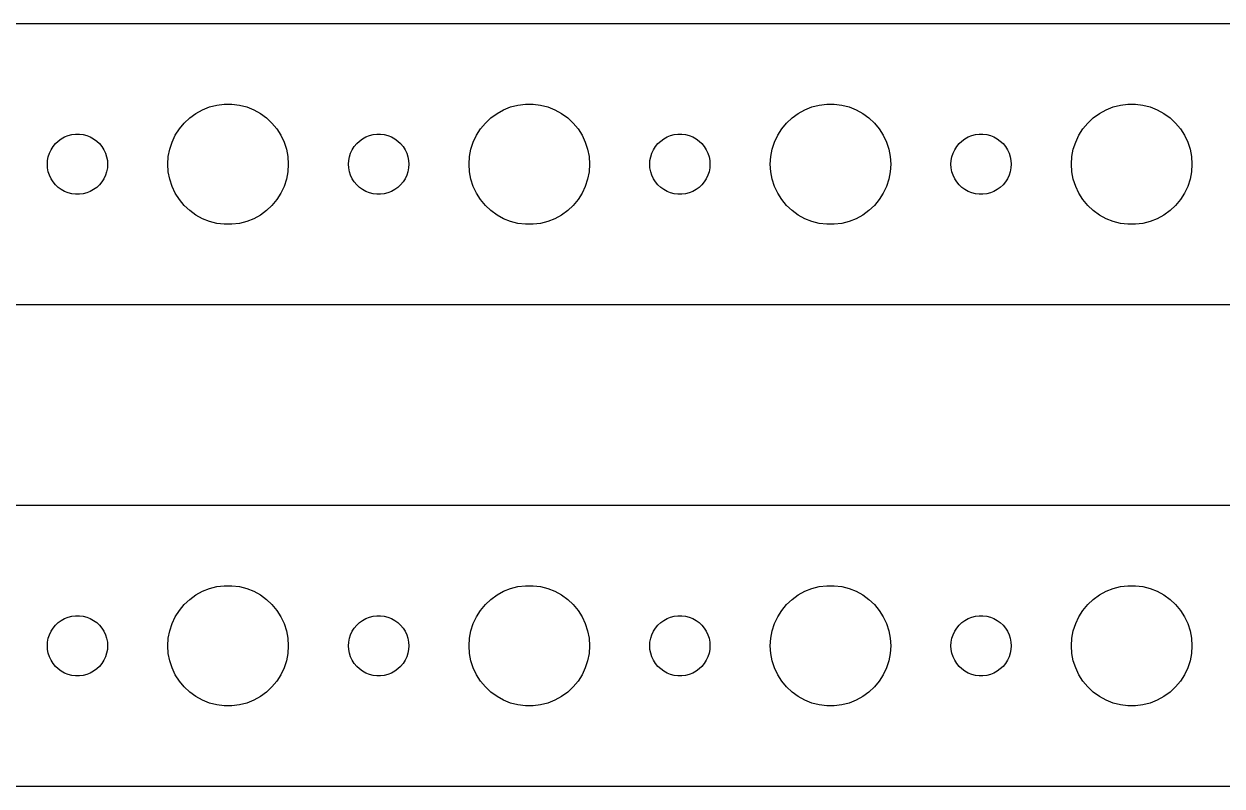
# Model space of a CAD drawing. Header units: metres. Extents: x -232 to 232, y 17 to 55.
# Drawn here: x -175.2 to -115.5, y 17 to 55 of the extents above; entities that cross this region are included whole.
import ezdxf

# ---------------------------------------------------------------- set-up
doc = ezdxf.new("R2010")
doc.units = ezdxf.units.M

msp = doc.modelspace()

# ---------------------------------------------------------------- linework, layer by layer
for p, q in [((227.314, 54.9901), (-227.314, 54.9901)), ((-166.277, 50.7145), (-165.927, 50.8532)), ((-165.927, 50.8532), (-165.562, 50.9469)), ((-165.562, 50.9469), (-165.188, 50.9941)), ((-165.188, 50.9941), (-164.812, 50.9941)), ((-164.812, 50.9941), (-164.438, 50.9469)), ((-164.438, 50.9469), (-164.073, 50.8532)), ((-164.073, 50.8532), (-163.723, 50.7145)), ((-151.277, 50.7145), (-150.927, 50.8532)), ((-150.927, 50.8532), (-150.562, 50.9469)), ((-150.562, 50.9469), (-150.188, 50.9941)), ((-150.188, 50.9941), (-149.812, 50.9941)), ((-149.812, 50.9941), (-149.438, 50.9469)), ((-149.438, 50.9469), (-149.073, 50.8532)), ((-149.073, 50.8532), (-148.723, 50.7145)), ((-136.277, 50.7145), (-135.927, 50.8532)), ((-135.927, 50.8532), (-135.562, 50.9469)), ((-135.562, 50.9469), (-135.188, 50.9941)), ((-135.188, 50.9941), (-134.812, 50.9941)), ((-134.812, 50.9941), (-134.438, 50.9469)), ((-134.438, 50.9469), (-134.073, 50.8532)), ((-134.073, 50.8532), (-133.723, 50.7145)), ((-121.277, 50.7145), (-120.927, 50.8532)), ((-120.927, 50.8532), (-120.562, 50.9469)), ((-120.562, 50.9469), (-120.188, 50.9941)), ((-120.188, 50.9941), (-119.812, 50.9941)), ((-119.812, 50.9941), (-119.438, 50.9469)), ((-119.438, 50.9469), (-119.073, 50.8532)), ((-119.073, 50.8532), (-118.723, 50.7145)), ((-167.187, 50.0536), (-166.912, 50.3115)), ((-166.912, 50.3115), (-166.607, 50.533)), ((-166.607, 50.533), (-166.277, 50.7145)), ((-163.723, 50.7145), (-163.393, 50.533)), ((-163.393, 50.533), (-163.088, 50.3115)), ((-163.088, 50.3115), (-162.813, 50.0536)), ((-152.187, 50.0536), (-151.912, 50.3115)), ((-151.912, 50.3115), (-151.607, 50.533)), ((-151.607, 50.533), (-151.277, 50.7145)), ((-148.723, 50.7145), (-148.393, 50.533)), ((-148.393, 50.533), (-148.088, 50.3115)), ((-148.088, 50.3115), (-147.813, 50.0536)), ((-137.187, 50.0536), (-136.912, 50.3115)), ((-136.912, 50.3115), (-136.607, 50.533)), ((-136.607, 50.533), (-136.277, 50.7145)), ((-133.723, 50.7145), (-133.393, 50.533)), ((-133.393, 50.533), (-133.088, 50.3115)), ((-133.088, 50.3115), (-132.813, 50.0536)), ((-122.187, 50.0536), (-121.912, 50.3115)), ((-121.912, 50.3115), (-121.607, 50.533)), ((-121.607, 50.533), (-121.277, 50.7145)), ((-118.723, 50.7145), (-118.393, 50.533)), ((-118.393, 50.533), (-118.088, 50.3115)), ((-118.088, 50.3115), (-117.813, 50.0536)), ((-167.629, 49.4453), (-167.427, 49.7634)), ((-167.427, 49.7634), (-167.187, 50.0536)), ((-162.813, 50.0536), (-162.573, 49.7634)), ((-162.573, 49.7634), (-162.371, 49.4453)), ((-152.629, 49.4453), (-152.427, 49.7634)), ((-152.427, 49.7634), (-152.187, 50.0536)), ((-147.813, 50.0536), (-147.573, 49.7634)), ((-147.573, 49.7634), (-147.371, 49.4453)), ((-137.629, 49.4453), (-137.427, 49.7634)), ((-137.427, 49.7634), (-137.187, 50.0536)), ((-132.813, 50.0536), (-132.573, 49.7634)), ((-132.573, 49.7634), (-132.371, 49.4453)), ((-122.629, 49.4453), (-122.427, 49.7634)), ((-122.427, 49.7634), (-122.187, 50.0536)), ((-117.813, 50.0536), (-117.573, 49.7634)), ((-117.573, 49.7634), (-117.371, 49.4453)), ((-173.714, 48.8817), (-173.593, 49.0268)), ((-173.593, 49.0268), (-173.456, 49.1558)), ((-173.456, 49.1558), (-173.304, 49.2665)), ((-173.304, 49.2665), (-173.139, 49.3572)), ((-173.139, 49.3572), (-172.964, 49.4266)), ((-172.964, 49.4266), (-172.781, 49.4734)), ((-172.781, 49.4734), (-172.594, 49.497)), ((-172.594, 49.497), (-172.406, 49.497)), ((-172.406, 49.497), (-172.219, 49.4734)), ((-172.219, 49.4734), (-172.036, 49.4266)), ((-172.036, 49.4266), (-171.861, 49.3572)), ((-171.861, 49.3572), (-171.696, 49.2665)), ((-171.696, 49.2665), (-171.544, 49.1558)), ((-171.544, 49.1558), (-171.407, 49.0268)), ((-171.407, 49.0268), (-171.286, 48.8817)), ((-167.906, 48.7461), (-167.789, 49.1044)), ((-167.789, 49.1044), (-167.629, 49.4453)), ((-162.371, 49.4453), (-162.211, 49.1044)), ((-162.211, 49.1044), (-162.094, 48.7461)), ((-158.714, 48.8817), (-158.593, 49.0268)), ((-158.593, 49.0268), (-158.456, 49.1558)), ((-158.456, 49.1558), (-158.304, 49.2665)), ((-158.304, 49.2665), (-158.139, 49.3572)), ((-158.139, 49.3572), (-157.964, 49.4266)), ((-157.964, 49.4266), (-157.781, 49.4734)), ((-157.781, 49.4734), (-157.594, 49.497)), ((-157.594, 49.497), (-157.406, 49.497)), ((-157.406, 49.497), (-157.219, 49.4734)), ((-157.219, 49.4734), (-157.036, 49.4266)), ((-157.036, 49.4266), (-156.861, 49.3572)), ((-156.861, 49.3572), (-156.696, 49.2665)), ((-156.696, 49.2665), (-156.544, 49.1558)), ((-156.544, 49.1558), (-156.407, 49.0268)), ((-156.407, 49.0268), (-156.286, 48.8817)), ((-152.906, 48.7461), (-152.789, 49.1044)), ((-152.789, 49.1044), (-152.629, 49.4453)), ((-147.371, 49.4453), (-147.211, 49.1044)), ((-147.211, 49.1044), (-147.094, 48.7461)), ((-143.714, 48.8817), (-143.593, 49.0268)), ((-143.593, 49.0268), (-143.456, 49.1558)), ((-143.456, 49.1558), (-143.304, 49.2665)), ((-143.304, 49.2665), (-143.139, 49.3572)), ((-143.139, 49.3572), (-142.964, 49.4266)), ((-142.964, 49.4266), (-142.781, 49.4734)), ((-142.781, 49.4734), (-142.594, 49.497)), ((-142.594, 49.497), (-142.406, 49.497)), ((-142.406, 49.497), (-142.219, 49.4734)), ((-142.219, 49.4734), (-142.036, 49.4266)), ((-142.036, 49.4266), (-141.861, 49.3572)), ((-141.861, 49.3572), (-141.696, 49.2665)), ((-141.696, 49.2665), (-141.544, 49.1558)), ((-141.544, 49.1558), (-141.407, 49.0268)), ((-141.407, 49.0268), (-141.286, 48.8817)), ((-137.906, 48.7461), (-137.789, 49.1044)), ((-137.789, 49.1044), (-137.629, 49.4453)), ((-132.371, 49.4453), (-132.211, 49.1044)), ((-132.211, 49.1044), (-132.094, 48.7461)), ((-128.714, 48.8817), (-128.593, 49.0268)), ((-128.593, 49.0268), (-128.456, 49.1558)), ((-128.456, 49.1558), (-128.304, 49.2665)), ((-128.304, 49.2665), (-128.139, 49.3572)), ((-128.139, 49.3572), (-127.964, 49.4266)), ((-127.964, 49.4266), (-127.781, 49.4734)), ((-127.781, 49.4734), (-127.594, 49.497)), ((-127.594, 49.497), (-127.406, 49.497)), ((-127.406, 49.497), (-127.219, 49.4734)), ((-127.219, 49.4734), (-127.036, 49.4266)), ((-127.036, 49.4266), (-126.861, 49.3572)), ((-126.861, 49.3572), (-126.696, 49.2665)), ((-126.696, 49.2665), (-126.544, 49.1558)), ((-126.544, 49.1558), (-126.407, 49.0268)), ((-126.407, 49.0268), (-126.286, 48.8817)), ((-122.906, 48.7461), (-122.789, 49.1044)), ((-122.789, 49.1044), (-122.629, 49.4453)), ((-117.371, 49.4453), (-117.211, 49.1044)), ((-117.211, 49.1044), (-117.094, 48.7461)), ((-173.988, 48.188), (-173.953, 48.373)), ((-173.953, 48.373), (-173.895, 48.5522)), ((-173.895, 48.5522), (-173.814, 48.7226)), ((-173.814, 48.7226), (-173.714, 48.8817)), ((-171.286, 48.8817), (-171.186, 48.7226)), ((-171.186, 48.7226), (-171.105, 48.5522)), ((-171.105, 48.5522), (-171.047, 48.373)), ((-171.047, 48.373), (-171.012, 48.188)), ((-168, 48), (-167.976, 48.376)), ((-167.976, 48.376), (-167.906, 48.7461)), ((-162.094, 48.7461), (-162.024, 48.376)), ((-162.024, 48.376), (-162, 48)), ((-158.988, 48.188), (-158.953, 48.373)), ((-158.953, 48.373), (-158.895, 48.5522)), ((-158.895, 48.5522), (-158.814, 48.7226)), ((-158.814, 48.7226), (-158.714, 48.8817)), ((-156.286, 48.8817), (-156.186, 48.7226)), ((-156.186, 48.7226), (-156.105, 48.5522)), ((-156.105, 48.5522), (-156.047, 48.373)), ((-156.047, 48.373), (-156.012, 48.188)), ((-153, 48), (-152.976, 48.376)), ((-152.976, 48.376), (-152.906, 48.7461)), ((-147.094, 48.7461), (-147.024, 48.376)), ((-147.024, 48.376), (-147, 48)), ((-143.988, 48.188), (-143.953, 48.373)), ((-143.953, 48.373), (-143.895, 48.5522)), ((-143.895, 48.5522), (-143.814, 48.7226)), ((-143.814, 48.7226), (-143.714, 48.8817)), ((-141.286, 48.8817), (-141.186, 48.7226)), ((-141.186, 48.7226), (-141.105, 48.5522)), ((-141.105, 48.5522), (-141.047, 48.373)), ((-141.047, 48.373), (-141.012, 48.188)), ((-138, 48), (-137.976, 48.376)), ((-137.976, 48.376), (-137.906, 48.7461)), ((-132.094, 48.7461), (-132.024, 48.376)), ((-132.024, 48.376), (-132, 48)), ((-128.988, 48.188), (-128.953, 48.373)), ((-128.953, 48.373), (-128.895, 48.5522)), ((-128.895, 48.5522), (-128.814, 48.7226)), ((-128.814, 48.7226), (-128.714, 48.8817)), ((-126.286, 48.8817), (-126.186, 48.7226)), ((-126.186, 48.7226), (-126.105, 48.5522)), ((-126.105, 48.5522), (-126.047, 48.373)), ((-126.047, 48.373), (-126.012, 48.188)), ((-123, 48), (-122.976, 48.376)), ((-122.976, 48.376), (-122.906, 48.7461)), ((-117.094, 48.7461), (-117.024, 48.376)), ((-117.024, 48.376), (-117, 48)), ((-174, 48), (-173.988, 48.188)), ((-173.988, 47.812), (-174, 48)), ((-173.953, 47.627), (-173.988, 47.812)), ((-171.012, 47.812), (-171.047, 47.627)), ((-171.012, 48.188), (-171, 48)), ((-171, 48), (-171.012, 47.812)), ((-167.976, 47.624), (-168, 48)), ((-162, 48), (-162.024, 47.624)), ((-159, 48), (-158.988, 48.188)), ((-158.988, 47.812), (-159, 48)), ((-158.953, 47.627), (-158.988, 47.812)), ((-156.012, 47.812), (-156.047, 47.627)), ((-156.012, 48.188), (-156, 48)), ((-156, 48), (-156.012, 47.812)), ((-152.976, 47.624), (-153, 48)), ((-147, 48), (-147.024, 47.624)), ((-144, 48), (-143.988, 48.188)), ((-143.988, 47.812), (-144, 48)), ((-143.953, 47.627), (-143.988, 47.812)), ((-141.012, 47.812), (-141.047, 47.627)), ((-141.012, 48.188), (-141, 48)), ((-141, 48), (-141.012, 47.812)), ((-137.976, 47.624), (-138, 48)), ((-132, 48), (-132.024, 47.624)), ((-129, 48), (-128.988, 48.188)), ((-128.988, 47.812), (-129, 48)), ((-128.953, 47.627), (-128.988, 47.812)), ((-126.012, 47.812), (-126.047, 47.627)), ((-126.012, 48.188), (-126, 48)), ((-126, 48), (-126.012, 47.812)), ((-122.976, 47.624), (-123, 48)), ((-117, 48), (-117.024, 47.624)), ((-173.895, 47.4478), (-173.953, 47.627)), ((-173.814, 47.2774), (-173.895, 47.4478)), ((-173.714, 47.1183), (-173.814, 47.2774)), ((-171.186, 47.2774), (-171.286, 47.1183)), ((-171.105, 47.4478), (-171.186, 47.2774)), ((-171.047, 47.627), (-171.105, 47.4478)), ((-167.906, 47.2539), (-167.976, 47.624)), ((-167.789, 46.8956), (-167.906, 47.2539)), ((-162.094, 47.2539), (-162.211, 46.8956)), ((-162.024, 47.624), (-162.094, 47.2539)), ((-158.895, 47.4478), (-158.953, 47.627)), ((-158.814, 47.2774), (-158.895, 47.4478)), ((-158.714, 47.1183), (-158.814, 47.2774)), ((-156.186, 47.2774), (-156.286, 47.1183)), ((-156.105, 47.4478), (-156.186, 47.2774)), ((-156.047, 47.627), (-156.105, 47.4478)), ((-152.906, 47.2539), (-152.976, 47.624)), ((-152.789, 46.8956), (-152.906, 47.2539)), ((-147.094, 47.2539), (-147.211, 46.8956)), ((-147.024, 47.624), (-147.094, 47.2539)), ((-143.895, 47.4478), (-143.953, 47.627)), ((-143.814, 47.2774), (-143.895, 47.4478)), ((-143.714, 47.1183), (-143.814, 47.2774)), ((-141.186, 47.2774), (-141.286, 47.1183)), ((-141.105, 47.4478), (-141.186, 47.2774)), ((-141.047, 47.627), (-141.105, 47.4478)), ((-137.906, 47.2539), (-137.976, 47.624)), ((-137.789, 46.8956), (-137.906, 47.2539)), ((-132.094, 47.2539), (-132.211, 46.8956)), ((-132.024, 47.624), (-132.094, 47.2539)), ((-128.895, 47.4478), (-128.953, 47.627)), ((-128.814, 47.2774), (-128.895, 47.4478)), ((-128.714, 47.1183), (-128.814, 47.2774)), ((-126.186, 47.2774), (-126.286, 47.1183)), ((-126.105, 47.4478), (-126.186, 47.2774)), ((-126.047, 47.627), (-126.105, 47.4478)), ((-122.906, 47.2539), (-122.976, 47.624)), ((-122.789, 46.8956), (-122.906, 47.2539)), ((-117.094, 47.2539), (-117.211, 46.8956)), ((-117.024, 47.624), (-117.094, 47.2539)), ((-173.593, 46.9732), (-173.714, 47.1183)), ((-173.456, 46.8442), (-173.593, 46.9732)), ((-173.304, 46.7335), (-173.456, 46.8442)), ((-173.139, 46.6428), (-173.304, 46.7335)), ((-172.964, 46.5734), (-173.139, 46.6428)), ((-172.781, 46.5266), (-172.964, 46.5734)), ((-172.036, 46.5734), (-172.219, 46.5266)), ((-171.861, 46.6428), (-172.036, 46.5734)), ((-171.696, 46.7335), (-171.861, 46.6428)), ((-171.544, 46.8442), (-171.696, 46.7335)), ((-171.407, 46.9732), (-171.544, 46.8442)), ((-171.286, 47.1183), (-171.407, 46.9732)), ((-167.629, 46.5547), (-167.789, 46.8956)), ((-167.427, 46.2366), (-167.629, 46.5547)), ((-162.371, 46.5547), (-162.573, 46.2366)), ((-162.211, 46.8956), (-162.371, 46.5547)), ((-158.593, 46.9732), (-158.714, 47.1183)), ((-158.456, 46.8442), (-158.593, 46.9732)), ((-158.304, 46.7335), (-158.456, 46.8442)), ((-158.139, 46.6428), (-158.304, 46.7335)), ((-157.964, 46.5734), (-158.139, 46.6428)), ((-157.781, 46.5266), (-157.964, 46.5734)), ((-157.036, 46.5734), (-157.219, 46.5266)), ((-156.861, 46.6428), (-157.036, 46.5734)), ((-156.696, 46.7335), (-156.861, 46.6428)), ((-156.544, 46.8442), (-156.696, 46.7335)), ((-156.407, 46.9732), (-156.544, 46.8442)), ((-156.286, 47.1183), (-156.407, 46.9732)), ((-152.629, 46.5547), (-152.789, 46.8956)), ((-152.427, 46.2366), (-152.629, 46.5547)), ((-147.371, 46.5547), (-147.573, 46.2366)), ((-147.211, 46.8956), (-147.371, 46.5547)), ((-143.593, 46.9732), (-143.714, 47.1183)), ((-143.456, 46.8442), (-143.593, 46.9732)), ((-143.304, 46.7335), (-143.456, 46.8442)), ((-143.139, 46.6428), (-143.304, 46.7335)), ((-142.964, 46.5734), (-143.139, 46.6428)), ((-142.781, 46.5266), (-142.964, 46.5734)), ((-142.036, 46.5734), (-142.219, 46.5266)), ((-141.861, 46.6428), (-142.036, 46.5734)), ((-141.696, 46.7335), (-141.861, 46.6428)), ((-141.544, 46.8442), (-141.696, 46.7335)), ((-141.407, 46.9732), (-141.544, 46.8442)), ((-141.286, 47.1183), (-141.407, 46.9732)), ((-137.629, 46.5547), (-137.789, 46.8956)), ((-137.427, 46.2366), (-137.629, 46.5547)), ((-132.371, 46.5547), (-132.573, 46.2366)), ((-132.211, 46.8956), (-132.371, 46.5547)), ((-128.593, 46.9732), (-128.714, 47.1183)), ((-128.456, 46.8442), (-128.593, 46.9732)), ((-128.304, 46.7335), (-128.456, 46.8442)), ((-128.139, 46.6428), (-128.304, 46.7335)), ((-127.964, 46.5734), (-128.139, 46.6428)), ((-127.781, 46.5266), (-127.964, 46.5734)), ((-127.036, 46.5734), (-127.219, 46.5266)), ((-126.861, 46.6428), (-127.036, 46.5734)), ((-126.696, 46.7335), (-126.861, 46.6428)), ((-126.544, 46.8442), (-126.696, 46.7335)), ((-126.407, 46.9732), (-126.544, 46.8442)), ((-126.286, 47.1183), (-126.407, 46.9732)), ((-122.629, 46.5547), (-122.789, 46.8956)), ((-122.427, 46.2366), (-122.629, 46.5547)), ((-117.371, 46.5547), (-117.573, 46.2366)), ((-117.211, 46.8956), (-117.371, 46.5547)), ((-172.594, 46.503), (-172.781, 46.5266)), ((-172.406, 46.503), (-172.594, 46.503)), ((-172.219, 46.5266), (-172.406, 46.503)), ((-167.187, 45.9464), (-167.427, 46.2366)), ((-166.912, 45.6885), (-167.187, 45.9464)), ((-162.813, 45.9464), (-163.088, 45.6885)), ((-162.573, 46.2366), (-162.813, 45.9464)), ((-157.594, 46.503), (-157.781, 46.5266)), ((-157.406, 46.503), (-157.594, 46.503)), ((-157.219, 46.5266), (-157.406, 46.503)), ((-152.187, 45.9464), (-152.427, 46.2366)), ((-151.912, 45.6885), (-152.187, 45.9464)), ((-147.813, 45.9464), (-148.088, 45.6885)), ((-147.573, 46.2366), (-147.813, 45.9464)), ((-142.594, 46.503), (-142.781, 46.5266)), ((-142.406, 46.503), (-142.594, 46.503)), ((-142.219, 46.5266), (-142.406, 46.503)), ((-137.187, 45.9464), (-137.427, 46.2366)), ((-136.912, 45.6885), (-137.187, 45.9464)), ((-132.813, 45.9464), (-133.088, 45.6885)), ((-132.573, 46.2366), (-132.813, 45.9464)), ((-127.594, 46.503), (-127.781, 46.5266)), ((-127.406, 46.503), (-127.594, 46.503)), ((-127.219, 46.5266), (-127.406, 46.503)), ((-122.187, 45.9464), (-122.427, 46.2366)), ((-121.912, 45.6885), (-122.187, 45.9464)), ((-117.813, 45.9464), (-118.088, 45.6885)), ((-117.573, 46.2366), (-117.813, 45.9464)), ((-166.607, 45.467), (-166.912, 45.6885)), ((-166.277, 45.2855), (-166.607, 45.467)), ((-163.393, 45.467), (-163.723, 45.2855)), ((-163.088, 45.6885), (-163.393, 45.467)), ((-151.607, 45.467), (-151.912, 45.6885)), ((-151.277, 45.2855), (-151.607, 45.467)), ((-148.393, 45.467), (-148.723, 45.2855)), ((-148.088, 45.6885), (-148.393, 45.467)), ((-136.607, 45.467), (-136.912, 45.6885)), ((-136.277, 45.2855), (-136.607, 45.467)), ((-133.393, 45.467), (-133.723, 45.2855)), ((-133.088, 45.6885), (-133.393, 45.467)), ((-121.607, 45.467), (-121.912, 45.6885)), ((-121.277, 45.2855), (-121.607, 45.467)), ((-118.393, 45.467), (-118.723, 45.2855)), ((-118.088, 45.6885), (-118.393, 45.467)), ((-165.927, 45.1468), (-166.277, 45.2855)), ((-165.562, 45.0531), (-165.927, 45.1468)), ((-165.188, 45.0059), (-165.562, 45.0531)), ((-164.812, 45.0059), (-165.188, 45.0059)), ((-164.438, 45.0531), (-164.812, 45.0059)), ((-164.073, 45.1468), (-164.438, 45.0531)), ((-163.723, 45.2855), (-164.073, 45.1468)), ((-150.927, 45.1468), (-151.277, 45.2855)), ((-150.562, 45.0531), (-150.927, 45.1468)), ((-150.188, 45.0059), (-150.562, 45.0531)), ((-149.812, 45.0059), (-150.188, 45.0059)), ((-149.438, 45.0531), (-149.812, 45.0059)), ((-149.073, 45.1468), (-149.438, 45.0531)), ((-148.723, 45.2855), (-149.073, 45.1468)), ((-135.927, 45.1468), (-136.277, 45.2855)), ((-135.562, 45.0531), (-135.927, 45.1468)), ((-135.188, 45.0059), (-135.562, 45.0531)), ((-134.812, 45.0059), (-135.188, 45.0059)), ((-134.438, 45.0531), (-134.812, 45.0059)), ((-134.073, 45.1468), (-134.438, 45.0531)), ((-133.723, 45.2855), (-134.073, 45.1468)), ((-120.927, 45.1468), (-121.277, 45.2855)), ((-120.562, 45.0531), (-120.927, 45.1468)), ((-120.188, 45.0059), (-120.562, 45.0531)), ((-119.812, 45.0059), (-120.188, 45.0059)), ((-119.438, 45.0531), (-119.812, 45.0059)), ((-119.073, 45.1468), (-119.438, 45.0531)), ((-118.723, 45.2855), (-119.073, 45.1468)), ((-227.314, 41.0099), (227.314, 41.0099)), ((227.314, 30.9901), (-227.314, 30.9901)), ((-166.277, 26.7145), (-165.927, 26.8532)), ((-165.927, 26.8532), (-165.562, 26.9469)), ((-165.562, 26.9469), (-165.188, 26.9941)), ((-165.188, 26.9941), (-164.812, 26.9941)), ((-164.812, 26.9941), (-164.438, 26.9469)), ((-164.438, 26.9469), (-164.073, 26.8532)), ((-164.073, 26.8532), (-163.723, 26.7145)), ((-151.277, 26.7145), (-150.927, 26.8532)), ((-150.927, 26.8532), (-150.562, 26.9469)), ((-150.562, 26.9469), (-150.188, 26.9941)), ((-150.188, 26.9941), (-149.812, 26.9941)), ((-149.812, 26.9941), (-149.438, 26.9469)), ((-149.438, 26.9469), (-149.073, 26.8532)), ((-149.073, 26.8532), (-148.723, 26.7145)), ((-136.277, 26.7145), (-135.927, 26.8532)), ((-135.927, 26.8532), (-135.562, 26.9469)), ((-135.562, 26.9469), (-135.188, 26.9941)), ((-135.188, 26.9941), (-134.812, 26.9941)), ((-134.812, 26.9941), (-134.438, 26.9469)), ((-134.438, 26.9469), (-134.073, 26.8532)), ((-134.073, 26.8532), (-133.723, 26.7145)), ((-121.277, 26.7145), (-120.927, 26.8532)), ((-120.927, 26.8532), (-120.562, 26.9469)), ((-120.562, 26.9469), (-120.188, 26.9941)), ((-120.188, 26.9941), (-119.812, 26.9941)), ((-119.812, 26.9941), (-119.438, 26.9469)), ((-119.438, 26.9469), (-119.073, 26.8532)), ((-119.073, 26.8532), (-118.723, 26.7145)), ((-167.187, 26.0536), (-166.912, 26.3115)), ((-166.912, 26.3115), (-166.607, 26.533)), ((-166.607, 26.533), (-166.277, 26.7145)), ((-163.723, 26.7145), (-163.393, 26.533)), ((-163.393, 26.533), (-163.088, 26.3115)), ((-163.088, 26.3115), (-162.813, 26.0536)), ((-152.187, 26.0536), (-151.912, 26.3115)), ((-151.912, 26.3115), (-151.607, 26.533)), ((-151.607, 26.533), (-151.277, 26.7145)), ((-148.723, 26.7145), (-148.393, 26.533)), ((-148.393, 26.533), (-148.088, 26.3115)), ((-148.088, 26.3115), (-147.813, 26.0536)), ((-137.187, 26.0536), (-136.912, 26.3115)), ((-136.912, 26.3115), (-136.607, 26.533)), ((-136.607, 26.533), (-136.277, 26.7145)), ((-133.723, 26.7145), (-133.393, 26.533)), ((-133.393, 26.533), (-133.088, 26.3115)), ((-133.088, 26.3115), (-132.813, 26.0536)), ((-122.187, 26.0536), (-121.912, 26.3115)), ((-121.912, 26.3115), (-121.607, 26.533)), ((-121.607, 26.533), (-121.277, 26.7145)), ((-118.723, 26.7145), (-118.393, 26.533)), ((-118.393, 26.533), (-118.088, 26.3115)), ((-118.088, 26.3115), (-117.813, 26.0536)), ((-167.629, 25.4453), (-167.427, 25.7634)), ((-167.427, 25.7634), (-167.187, 26.0536)), ((-162.813, 26.0536), (-162.573, 25.7634)), ((-162.573, 25.7634), (-162.371, 25.4453)), ((-152.629, 25.4453), (-152.427, 25.7634)), ((-152.427, 25.7634), (-152.187, 26.0536)), ((-147.813, 26.0536), (-147.573, 25.7634)), ((-147.573, 25.7634), (-147.371, 25.4453)), ((-137.629, 25.4453), (-137.427, 25.7634)), ((-137.427, 25.7634), (-137.187, 26.0536)), ((-132.813, 26.0536), (-132.573, 25.7634)), ((-132.573, 25.7634), (-132.371, 25.4453)), ((-122.629, 25.4453), (-122.427, 25.7634)), ((-122.427, 25.7634), (-122.187, 26.0536)), ((-117.813, 26.0536), (-117.573, 25.7634)), ((-117.573, 25.7634), (-117.371, 25.4453)), ((-173.593, 25.0268), (-173.456, 25.1558)), ((-173.456, 25.1558), (-173.304, 25.2665)), ((-173.304, 25.2665), (-173.139, 25.3572)), ((-173.139, 25.3572), (-172.964, 25.4266)), ((-172.964, 25.4266), (-172.781, 25.4734)), ((-172.781, 25.4734), (-172.594, 25.497)), ((-172.594, 25.497), (-172.406, 25.497)), ((-172.406, 25.497), (-172.219, 25.4734)), ((-172.219, 25.4734), (-172.036, 25.4266)), ((-172.036, 25.4266), (-171.861, 25.3572)), ((-171.861, 25.3572), (-171.696, 25.2665)), ((-171.696, 25.2665), (-171.544, 25.1558)), ((-171.544, 25.1558), (-171.407, 25.0268)), ((-167.906, 24.7461), (-167.789, 25.1044)), ((-167.789, 25.1044), (-167.629, 25.4453)), ((-162.371, 25.4453), (-162.211, 25.1044)), ((-162.211, 25.1044), (-162.094, 24.7461)), ((-158.593, 25.0268), (-158.456, 25.1558)), ((-158.456, 25.1558), (-158.304, 25.2665)), ((-158.304, 25.2665), (-158.139, 25.3572)), ((-158.139, 25.3572), (-157.964, 25.4266)), ((-157.964, 25.4266), (-157.781, 25.4734)), ((-157.781, 25.4734), (-157.594, 25.497)), ((-157.594, 25.497), (-157.406, 25.497)), ((-157.406, 25.497), (-157.219, 25.4734)), ((-157.219, 25.4734), (-157.036, 25.4266)), ((-157.036, 25.4266), (-156.861, 25.3572)), ((-156.861, 25.3572), (-156.696, 25.2665)), ((-156.696, 25.2665), (-156.544, 25.1558)), ((-156.544, 25.1558), (-156.407, 25.0268)), ((-152.906, 24.7461), (-152.789, 25.1044)), ((-152.789, 25.1044), (-152.629, 25.4453)), ((-147.371, 25.4453), (-147.211, 25.1044)), ((-147.211, 25.1044), (-147.094, 24.7461)), ((-143.593, 25.0268), (-143.456, 25.1558)), ((-143.456, 25.1558), (-143.304, 25.2665)), ((-143.304, 25.2665), (-143.139, 25.3572)), ((-143.139, 25.3572), (-142.964, 25.4266)), ((-142.964, 25.4266), (-142.781, 25.4734)), ((-142.781, 25.4734), (-142.594, 25.497)), ((-142.594, 25.497), (-142.406, 25.497)), ((-142.406, 25.497), (-142.219, 25.4734)), ((-142.219, 25.4734), (-142.036, 25.4266)), ((-142.036, 25.4266), (-141.861, 25.3572)), ((-141.861, 25.3572), (-141.696, 25.2665)), ((-141.696, 25.2665), (-141.544, 25.1558)), ((-141.544, 25.1558), (-141.407, 25.0268)), ((-137.906, 24.7461), (-137.789, 25.1044)), ((-137.789, 25.1044), (-137.629, 25.4453)), ((-132.371, 25.4453), (-132.211, 25.1044)), ((-132.211, 25.1044), (-132.094, 24.7461)), ((-128.593, 25.0268), (-128.456, 25.1558)), ((-128.456, 25.1558), (-128.304, 25.2665)), ((-128.304, 25.2665), (-128.139, 25.3572)), ((-128.139, 25.3572), (-127.964, 25.4266)), ((-127.964, 25.4266), (-127.781, 25.4734)), ((-127.781, 25.4734), (-127.594, 25.497)), ((-127.594, 25.497), (-127.406, 25.497)), ((-127.406, 25.497), (-127.219, 25.4734)), ((-127.219, 25.4734), (-127.036, 25.4266)), ((-127.036, 25.4266), (-126.861, 25.3572)), ((-126.861, 25.3572), (-126.696, 25.2665)), ((-126.696, 25.2665), (-126.544, 25.1558)), ((-126.544, 25.1558), (-126.407, 25.0268)), ((-122.906, 24.7461), (-122.789, 25.1044)), ((-122.789, 25.1044), (-122.629, 25.4453)), ((-117.371, 25.4453), (-117.211, 25.1044)), ((-117.211, 25.1044), (-117.094, 24.7461)), ((-173.953, 24.373), (-173.895, 24.5522)), ((-173.895, 24.5522), (-173.814, 24.7226)), ((-173.814, 24.7226), (-173.714, 24.8817)), ((-173.714, 24.8817), (-173.593, 25.0268)), ((-171.407, 25.0268), (-171.286, 24.8817)), ((-171.286, 24.8817), (-171.186, 24.7226)), ((-171.186, 24.7226), (-171.105, 24.5522)), ((-171.105, 24.5522), (-171.047, 24.373)), ((-167.976, 24.376), (-167.906, 24.7461)), ((-162.094, 24.7461), (-162.024, 24.376)), ((-158.953, 24.373), (-158.895, 24.5522)), ((-158.895, 24.5522), (-158.814, 24.7226)), ((-158.814, 24.7226), (-158.714, 24.8817)), ((-158.714, 24.8817), (-158.593, 25.0268)), ((-156.407, 25.0268), (-156.286, 24.8817)), ((-156.286, 24.8817), (-156.186, 24.7226)), ((-156.186, 24.7226), (-156.105, 24.5522)), ((-156.105, 24.5522), (-156.047, 24.373)), ((-152.976, 24.376), (-152.906, 24.7461)), ((-147.094, 24.7461), (-147.024, 24.376)), ((-143.953, 24.373), (-143.895, 24.5522)), ((-143.895, 24.5522), (-143.814, 24.7226)), ((-143.814, 24.7226), (-143.714, 24.8817)), ((-143.714, 24.8817), (-143.593, 25.0268)), ((-141.407, 25.0268), (-141.286, 24.8817)), ((-141.286, 24.8817), (-141.186, 24.7226)), ((-141.186, 24.7226), (-141.105, 24.5522)), ((-141.105, 24.5522), (-141.047, 24.373)), ((-137.976, 24.376), (-137.906, 24.7461)), ((-132.094, 24.7461), (-132.024, 24.376)), ((-128.953, 24.373), (-128.895, 24.5522)), ((-128.895, 24.5522), (-128.814, 24.7226)), ((-128.814, 24.7226), (-128.714, 24.8817)), ((-128.714, 24.8817), (-128.593, 25.0268)), ((-126.407, 25.0268), (-126.286, 24.8817)), ((-126.286, 24.8817), (-126.186, 24.7226)), ((-126.186, 24.7226), (-126.105, 24.5522)), ((-126.105, 24.5522), (-126.047, 24.373)), ((-122.976, 24.376), (-122.906, 24.7461)), ((-117.094, 24.7461), (-117.024, 24.376)), ((-174, 24), (-173.988, 24.188)), ((-173.988, 23.812), (-174, 24)), ((-173.988, 24.188), (-173.953, 24.373)), ((-171.047, 24.373), (-171.012, 24.188)), ((-171.012, 24.188), (-171, 24)), ((-171, 24), (-171.012, 23.812)), ((-168, 24), (-167.976, 24.376)), ((-167.976, 23.624), (-168, 24)), ((-162.024, 24.376), (-162, 24)), ((-162, 24), (-162.024, 23.624)), ((-159, 24), (-158.988, 24.188)), ((-158.988, 23.812), (-159, 24)), ((-158.988, 24.188), (-158.953, 24.373)), ((-156.047, 24.373), (-156.012, 24.188)), ((-156.012, 24.188), (-156, 24)), ((-156, 24), (-156.012, 23.812)), ((-153, 24), (-152.976, 24.376)), ((-152.976, 23.624), (-153, 24)), ((-147.024, 24.376), (-147, 24)), ((-147, 24), (-147.024, 23.624)), ((-144, 24), (-143.988, 24.188)), ((-143.988, 23.812), (-144, 24)), ((-143.988, 24.188), (-143.953, 24.373)), ((-141.047, 24.373), (-141.012, 24.188)), ((-141.012, 24.188), (-141, 24)), ((-141, 24), (-141.012, 23.812)), ((-138, 24), (-137.976, 24.376)), ((-137.976, 23.624), (-138, 24)), ((-132.024, 24.376), (-132, 24)), ((-132, 24), (-132.024, 23.624)), ((-129, 24), (-128.988, 24.188)), ((-128.988, 23.812), (-129, 24)), ((-128.988, 24.188), (-128.953, 24.373)), ((-126.047, 24.373), (-126.012, 24.188)), ((-126.012, 24.188), (-126, 24)), ((-126, 24), (-126.012, 23.812)), ((-123, 24), (-122.976, 24.376)), ((-122.976, 23.624), (-123, 24)), ((-117.024, 24.376), (-117, 24)), ((-117, 24), (-117.024, 23.624)), ((-173.953, 23.627), (-173.988, 23.812)), ((-173.895, 23.4478), (-173.953, 23.627)), ((-173.814, 23.2774), (-173.895, 23.4478)), ((-173.714, 23.1183), (-173.814, 23.2774)), ((-171.186, 23.2774), (-171.286, 23.1183)), ((-171.105, 23.4478), (-171.186, 23.2774)), ((-171.047, 23.627), (-171.105, 23.4478)), ((-171.012, 23.812), (-171.047, 23.627)), ((-167.906, 23.2539), (-167.976, 23.624)), ((-162.024, 23.624), (-162.094, 23.2539)), ((-158.953, 23.627), (-158.988, 23.812)), ((-158.895, 23.4478), (-158.953, 23.627)), ((-158.814, 23.2774), (-158.895, 23.4478)), ((-158.714, 23.1183), (-158.814, 23.2774)), ((-156.186, 23.2774), (-156.286, 23.1183)), ((-156.105, 23.4478), (-156.186, 23.2774)), ((-156.047, 23.627), (-156.105, 23.4478)), ((-156.012, 23.812), (-156.047, 23.627)), ((-152.906, 23.2539), (-152.976, 23.624)), ((-147.024, 23.624), (-147.094, 23.2539)), ((-143.953, 23.627), (-143.988, 23.812)), ((-143.895, 23.4478), (-143.953, 23.627)), ((-143.814, 23.2774), (-143.895, 23.4478)), ((-143.714, 23.1183), (-143.814, 23.2774)), ((-141.186, 23.2774), (-141.286, 23.1183)), ((-141.105, 23.4478), (-141.186, 23.2774)), ((-141.047, 23.627), (-141.105, 23.4478)), ((-141.012, 23.812), (-141.047, 23.627)), ((-137.906, 23.2539), (-137.976, 23.624)), ((-132.024, 23.624), (-132.094, 23.2539)), ((-128.953, 23.627), (-128.988, 23.812)), ((-128.895, 23.4478), (-128.953, 23.627)), ((-128.814, 23.2774), (-128.895, 23.4478)), ((-128.714, 23.1183), (-128.814, 23.2774)), ((-126.186, 23.2774), (-126.286, 23.1183)), ((-126.105, 23.4478), (-126.186, 23.2774)), ((-126.047, 23.627), (-126.105, 23.4478)), ((-126.012, 23.812), (-126.047, 23.627)), ((-122.906, 23.2539), (-122.976, 23.624)), ((-117.024, 23.624), (-117.094, 23.2539)), ((-173.593, 22.9732), (-173.714, 23.1183)), ((-173.456, 22.8442), (-173.593, 22.9732)), ((-173.304, 22.7335), (-173.456, 22.8442)), ((-173.139, 22.6428), (-173.304, 22.7335)), ((-171.696, 22.7335), (-171.861, 22.6428)), ((-171.544, 22.8442), (-171.696, 22.7335)), ((-171.407, 22.9732), (-171.544, 22.8442)), ((-171.286, 23.1183), (-171.407, 22.9732)), ((-167.789, 22.8956), (-167.906, 23.2539)), ((-167.629, 22.5547), (-167.789, 22.8956)), ((-162.211, 22.8956), (-162.371, 22.5547)), ((-162.094, 23.2539), (-162.211, 22.8956)), ((-158.593, 22.9732), (-158.714, 23.1183)), ((-158.456, 22.8442), (-158.593, 22.9732)), ((-158.304, 22.7335), (-158.456, 22.8442)), ((-158.139, 22.6428), (-158.304, 22.7335)), ((-156.696, 22.7335), (-156.861, 22.6428)), ((-156.544, 22.8442), (-156.696, 22.7335)), ((-156.407, 22.9732), (-156.544, 22.8442)), ((-156.286, 23.1183), (-156.407, 22.9732)), ((-152.789, 22.8956), (-152.906, 23.2539)), ((-152.629, 22.5547), (-152.789, 22.8956)), ((-147.211, 22.8956), (-147.371, 22.5547)), ((-147.094, 23.2539), (-147.211, 22.8956)), ((-143.593, 22.9732), (-143.714, 23.1183)), ((-143.456, 22.8442), (-143.593, 22.9732)), ((-143.304, 22.7335), (-143.456, 22.8442)), ((-143.139, 22.6428), (-143.304, 22.7335)), ((-141.696, 22.7335), (-141.861, 22.6428)), ((-141.544, 22.8442), (-141.696, 22.7335)), ((-141.407, 22.9732), (-141.544, 22.8442)), ((-141.286, 23.1183), (-141.407, 22.9732)), ((-137.789, 22.8956), (-137.906, 23.2539)), ((-137.629, 22.5547), (-137.789, 22.8956)), ((-132.211, 22.8956), (-132.371, 22.5547)), ((-132.094, 23.2539), (-132.211, 22.8956)), ((-128.593, 22.9732), (-128.714, 23.1183)), ((-128.456, 22.8442), (-128.593, 22.9732)), ((-128.304, 22.7335), (-128.456, 22.8442)), ((-128.139, 22.6428), (-128.304, 22.7335)), ((-126.696, 22.7335), (-126.861, 22.6428)), ((-126.544, 22.8442), (-126.696, 22.7335)), ((-126.407, 22.9732), (-126.544, 22.8442)), ((-126.286, 23.1183), (-126.407, 22.9732)), ((-122.789, 22.8956), (-122.906, 23.2539)), ((-122.629, 22.5547), (-122.789, 22.8956)), ((-117.211, 22.8956), (-117.371, 22.5547)), ((-117.094, 23.2539), (-117.211, 22.8956)), ((-172.964, 22.5734), (-173.139, 22.6428)), ((-172.781, 22.5266), (-172.964, 22.5734)), ((-172.594, 22.503), (-172.781, 22.5266)), ((-172.406, 22.503), (-172.594, 22.503)), ((-172.219, 22.5266), (-172.406, 22.503)), ((-172.036, 22.5734), (-172.219, 22.5266)), ((-171.861, 22.6428), (-172.036, 22.5734)), ((-167.427, 22.2366), (-167.629, 22.5547)), ((-167.187, 21.9464), (-167.427, 22.2366)), ((-162.573, 22.2366), (-162.813, 21.9464)), ((-162.371, 22.5547), (-162.573, 22.2366)), ((-157.964, 22.5734), (-158.139, 22.6428)), ((-157.781, 22.5266), (-157.964, 22.5734)), ((-157.594, 22.503), (-157.781, 22.5266)), ((-157.406, 22.503), (-157.594, 22.503)), ((-157.219, 22.5266), (-157.406, 22.503)), ((-157.036, 22.5734), (-157.219, 22.5266)), ((-156.861, 22.6428), (-157.036, 22.5734)), ((-152.427, 22.2366), (-152.629, 22.5547)), ((-152.187, 21.9464), (-152.427, 22.2366)), ((-147.573, 22.2366), (-147.813, 21.9464)), ((-147.371, 22.5547), (-147.573, 22.2366)), ((-142.964, 22.5734), (-143.139, 22.6428)), ((-142.781, 22.5266), (-142.964, 22.5734)), ((-142.594, 22.503), (-142.781, 22.5266)), ((-142.406, 22.503), (-142.594, 22.503)), ((-142.219, 22.5266), (-142.406, 22.503)), ((-142.036, 22.5734), (-142.219, 22.5266)), ((-141.861, 22.6428), (-142.036, 22.5734)), ((-137.427, 22.2366), (-137.629, 22.5547)), ((-137.187, 21.9464), (-137.427, 22.2366)), ((-132.573, 22.2366), (-132.813, 21.9464)), ((-132.371, 22.5547), (-132.573, 22.2366)), ((-127.964, 22.5734), (-128.139, 22.6428)), ((-127.781, 22.5266), (-127.964, 22.5734)), ((-127.594, 22.503), (-127.781, 22.5266)), ((-127.406, 22.503), (-127.594, 22.503)), ((-127.219, 22.5266), (-127.406, 22.503)), ((-127.036, 22.5734), (-127.219, 22.5266)), ((-126.861, 22.6428), (-127.036, 22.5734)), ((-122.427, 22.2366), (-122.629, 22.5547)), ((-122.187, 21.9464), (-122.427, 22.2366)), ((-117.573, 22.2366), (-117.813, 21.9464)), ((-117.371, 22.5547), (-117.573, 22.2366)), ((-166.912, 21.6885), (-167.187, 21.9464)), ((-166.607, 21.467), (-166.912, 21.6885)), ((-163.088, 21.6885), (-163.393, 21.467)), ((-162.813, 21.9464), (-163.088, 21.6885)), ((-151.912, 21.6885), (-152.187, 21.9464)), ((-151.607, 21.467), (-151.912, 21.6885)), ((-148.088, 21.6885), (-148.393, 21.467)), ((-147.813, 21.9464), (-148.088, 21.6885)), ((-136.912, 21.6885), (-137.187, 21.9464)), ((-136.607, 21.467), (-136.912, 21.6885)), ((-133.088, 21.6885), (-133.393, 21.467)), ((-132.813, 21.9464), (-133.088, 21.6885)), ((-121.912, 21.6885), (-122.187, 21.9464)), ((-121.607, 21.467), (-121.912, 21.6885)), ((-118.088, 21.6885), (-118.393, 21.467)), ((-117.813, 21.9464), (-118.088, 21.6885)), ((-166.277, 21.2855), (-166.607, 21.467)), ((-165.927, 21.1468), (-166.277, 21.2855)), ((-165.562, 21.0531), (-165.927, 21.1468)), ((-165.188, 21.0059), (-165.562, 21.0531)), ((-164.812, 21.0059), (-165.188, 21.0059)), ((-164.438, 21.0531), (-164.812, 21.0059)), ((-164.073, 21.1468), (-164.438, 21.0531)), ((-163.723, 21.2855), (-164.073, 21.1468)), ((-163.393, 21.467), (-163.723, 21.2855)), ((-151.277, 21.2855), (-151.607, 21.467)), ((-150.927, 21.1468), (-151.277, 21.2855)), ((-150.562, 21.0531), (-150.927, 21.1468)), ((-150.188, 21.0059), (-150.562, 21.0531)), ((-149.812, 21.0059), (-150.188, 21.0059)), ((-149.438, 21.0531), (-149.812, 21.0059)), ((-149.073, 21.1468), (-149.438, 21.0531)), ((-148.723, 21.2855), (-149.073, 21.1468)), ((-148.393, 21.467), (-148.723, 21.2855)), ((-136.277, 21.2855), (-136.607, 21.467)), ((-135.927, 21.1468), (-136.277, 21.2855)), ((-135.562, 21.0531), (-135.927, 21.1468)), ((-135.188, 21.0059), (-135.562, 21.0531)), ((-134.812, 21.0059), (-135.188, 21.0059)), ((-134.438, 21.0531), (-134.812, 21.0059)), ((-134.073, 21.1468), (-134.438, 21.0531)), ((-133.723, 21.2855), (-134.073, 21.1468)), ((-133.393, 21.467), (-133.723, 21.2855)), ((-121.277, 21.2855), (-121.607, 21.467)), ((-120.927, 21.1468), (-121.277, 21.2855)), ((-120.562, 21.0531), (-120.927, 21.1468)), ((-120.188, 21.0059), (-120.562, 21.0531)), ((-119.812, 21.0059), (-120.188, 21.0059)), ((-119.438, 21.0531), (-119.812, 21.0059)), ((-119.073, 21.1468), (-119.438, 21.0531)), ((-118.723, 21.2855), (-119.073, 21.1468)), ((-118.393, 21.467), (-118.723, 21.2855)), ((-227.314, 17.0099), (227.314, 17.0099))]:
    msp.add_line(p, q)

doc.saveas('drawing.dxf')
